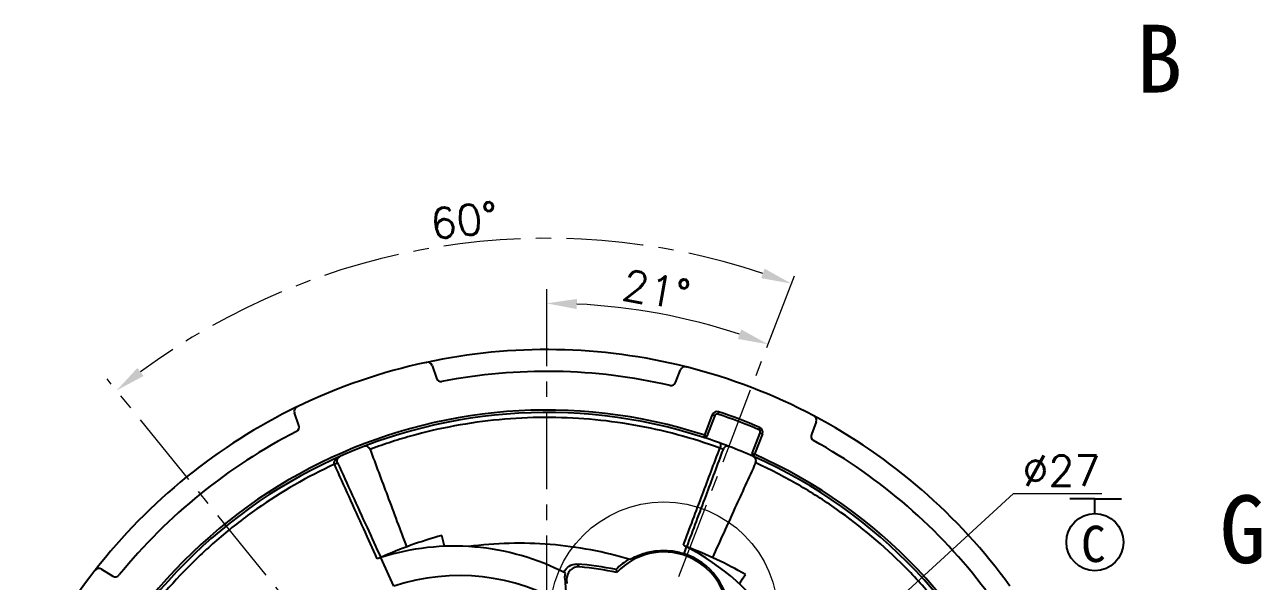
# Model space of a CAD drawing. Header units: millimetres. Extents: x 2517 to 4431, y 863 to 2540.
# Drawn here: x 3337.4 to 3388.4, y 1059.3 to 1082.3 of the extents above; entities that cross this region are included whole.
import ezdxf

# ---------------------------------------------------------------- set-up
doc = ezdxf.new("R2010")
doc.units = ezdxf.units.MM
doc.linetypes.add('CENTER', pattern=[50.8, 31.75, -6.35, 6.35, -6.35])
for name, color, linetype, lineweight in [('中心线', 1, 'CENTER', 9), ('实线', 7, 'Continuous', 25), ('尺寸标注', 2, 'Continuous', 9)]:
    doc.layers.add(name, color=color, linetype=linetype, lineweight=lineweight)
doc.styles.add('st', font='txt.shx')
doc.styles.get("Standard").update_dxf_attribs({"font": 'simfang.ttf'})
doc.dimstyles.new('2st', dxfattribs={"dimscale": 0.5, "dimtxt": 2.5, "dimasz": 2.5, "dimexe": 1.25, "dimexo": 0, "dimtad": 1, "dimtoh": 1, "dimdec": 1, "dimlfac": 0.5, "dimdsep": 46, "dimtxsty": 'st', "dimcen": 0, "dimclrd": 256, "dimclre": 256, "dimclrt": 3, "dimadec": 0, "dimazin": 2, "dimtfac": 1, "dimtdec": 1, "dimtofl": 0, "dimtmove": 0, "dimatfit": 1, "dimfxl": 0, "dimlwd": -1, "dimlwe": -1, "dimarcsym": 0})
doc.dimstyles.new('st', dxfattribs={"dimscale": 0.5, "dimtxt": 2.5, "dimasz": 2.5, "dimexe": 1.25, "dimexo": 0, "dimtad": 1, "dimtoh": 1, "dimdsep": 46, "dimtxsty": 'st', "dimcen": 0, "dimclrd": 256, "dimclre": 256, "dimclrt": 3, "dimadec": 3, "dimazin": 2, "dimtfac": 1, "dimtmove": 0, "dimatfit": 1, "dimfxl": 0, "dimlwd": -1, "dimlwe": -1, "dimarcsym": 0})

# ---------------------------------------------------------------- blocks, each defined once
blk = doc.blocks.new('*D321')
at = {"layer": 'Defpoints', "color": 0, "ltscale": 0.1, "transparency": 16777216}
for p in [(3358.889, 1071.325), (3365.061, 1069.99), (3367.979, 1068.918), (3358.889, 1045.236), (3358.889, 1018.012)]:
    blk.add_point(p, dxfattribs=at)
at = {"layer": '尺寸标注', "ltscale": 0.1, "transparency": 16777216}
blk.add_line((3367.979, 1068.918), (3368.255, 1069.637), dxfattribs=at)
blk.add_arc((3358.889, 1045.236), 25.512, 71.8076, 87.1924, dxfattribs=at)
for points in [[(3360.133, 1070.509), (3360.143, 1070.926), (3358.889, 1070.748)], [(3366.924, 1069.669), (3366.784, 1069.277), (3368.031, 1069.054)]]:
    blk.add_solid(points, dxfattribs=at)
at = {"layer": '尺寸标注', "color": 3, "ltscale": 0.1, "transparency": 16777216, "insert": (3363.423, 1071.294), "char_height": 1.25, "attachment_point": 5, "rotation": 350.1286, "style": 'st'}
blk.add_mtext('21°', dxfattribs=at)
blk = doc.blocks.new('*D353')
at = {"layer": 'Defpoints', "color": 0, "ltscale": 0.1, "transparency": 16777216}
for p in [(3349.709, 1071.896), (3367.979, 1068.918), (3350.519, 1055.572), (3358.889, 1045.236), (3358.889, 1045.236)]:
    blk.add_point(p, dxfattribs=at)
at = {"layer": '中心线', "ltscale": 0.1, "transparency": 16777216}
for p, q in [((3367.979, 1068.918), (3369.217, 1072.143)), ((3350.519, 1055.572), (3340.751, 1067.635))]:
    blk.add_line(p, q, dxfattribs=at)
blk.add_arc((3358.889, 1045.236), 28.196, 71.5403, 126.4597, dxfattribs=at)
for points in [[(3367.887, 1072.178), (3367.746, 1071.786), (3368.993, 1071.56)], [(3342.26, 1067.749), (3342.005, 1068.079), (3341.144, 1067.149)]]:
    blk.add_solid(points, dxfattribs=at)
at = {"layer": '中心线', "color": 3, "ltscale": 0.1, "transparency": 16777216, "insert": (3355.489, 1074.171), "char_height": 1.25, "attachment_point": 5, "rotation": 6.7014, "style": 'st'}
blk.add_mtext('60°', dxfattribs=at)
blk = doc.blocks.new('*D357')
at = {"layer": 'Defpoints', "color": 0, "ltscale": 0.1, "transparency": 16777216}
for p in [(3368.84, 1054.359), (3348.937, 1036.114)]:
    blk.add_point(p, dxfattribs=at)
at = {"layer": '尺寸标注', "ltscale": 0.1, "transparency": 16777216}
for p, q in [((3369.762, 1055.203), (3378.157, 1062.899)), ((3378.157, 1062.899), (3381.803, 1062.899)), ((3348.937, 1036.114), (3368.84, 1054.359)), ((3348.016, 1035.27), (3347.094, 1034.425))]:
    blk.add_line(p, q, dxfattribs=at)
for points in [[(3369.621, 1055.357), (3369.903, 1055.05), (3368.84, 1054.359)], [(3347.875, 1035.423), (3348.156, 1035.116), (3348.937, 1036.114)]]:
    blk.add_solid(points, dxfattribs=at)
at = {"layer": '尺寸标注', "color": 3, "ltscale": 0.1, "transparency": 16777216, "insert": (3380.136, 1063.836), "char_height": 1.25, "attachment_point": 5, "style": 'st'}
blk.add_mtext('∅27', dxfattribs=at)

msp = doc.modelspace()

# ---------------------------------------------------------------- linework, layer by layer
at = {"layer": '中心线', "ltscale": 0.1}
for p, q in [((3358.8888, 1071.3254), (3358.8888, 1018.0124)), ((3358.8888, 1045.2364), (3367.9794, 1068.9184))]:
    msp.add_line(p, q, dxfattribs=at)
at = {"layer": '实线'}
for p, q in [((3354.1618, 1068.1793), (3354.343, 1067.653)), ((3364.2141, 1067.4807), (3364.4136, 1068.0003)), ((3348.6698, 1065.6996), (3348.4886, 1066.2258)), ((3365.4131, 1065.3023), (3365.7393, 1066.1522)), ((3365.8327, 1066.1163), (3365.5065, 1065.2665)), ((3370.0151, 1065.8501), (3369.8156, 1065.3305)), ((3367.3736, 1064.5498), (3367.6998, 1065.3996)), ((3367.7932, 1065.3638), (3367.467, 1064.5139)), ((3351.3456, 1064.8349), (3351.3457, 1064.8349)), ((3364.5624, 1060.4111), (3364.6672, 1060.6915)), ((3352.5854, 1059.0678), (3352.0463, 1060.2507)), ((3340.5203, 1059.7732), (3340.9973, 1059.4865)), ((3359.6468, 1059.3998), (3359.7257, 1058.2707)), ((3359.7146, 1059.3305), (3359.7255, 1059.1744))]:
    msp.add_line(p, q, dxfattribs=at)
at = {"layer": '实线', "color": 1, "ltscale": 0.1}
for p, q in [((3381.5164, 1062.6799), (3380.4884, 1062.6799)), ((3381.5164, 1062.0649), (3381.5164, 1062.6799)), ((3381.5164, 1062.6799), (3382.6118, 1062.6799))]:
    msp.add_line(p, q, dxfattribs=at)
at = {"layer": '实线', "flags": 128}
for points in [[(3365.7393, 1066.1522), (3365.7575, 1066.1452), (3365.775, 1066.1384), (3365.7912, 1066.1323), (3365.8053, 1066.1268), (3365.8169, 1066.1224), (3365.8256, 1066.1191), (3365.8309, 1066.117), (3365.8327, 1066.1163)], [(3365.99, 1066.27), (3365.9838, 1066.2515), (3365.9778, 1066.2337), (3365.9722, 1066.2173), (3365.9674, 1066.203), (3365.9634, 1066.1912), (3365.9605, 1066.1824), (3365.9586, 1066.1771), (3365.958, 1066.1752)], [(3367.6461, 1065.5272), (3367.6469, 1065.529), (3367.6491, 1065.5342), (3367.6528, 1065.5427), (3367.6577, 1065.5541), (3367.6637, 1065.568), (3367.6706, 1065.5839), (3367.678, 1065.6011), (3367.6857, 1065.6191)], [(3365.3822, 1065.2072), (3365.3828, 1065.2091), (3365.3845, 1065.2145), (3365.3874, 1065.2233), (3365.3912, 1065.2351), (3365.3959, 1065.2495), (3365.4013, 1065.266), (3365.4071, 1065.2838), (3365.4131, 1065.3023)], [(3365.4131, 1065.3023), (3365.4313, 1065.2954), (3365.4488, 1065.2886), (3365.465, 1065.2824), (3365.4791, 1065.277), (3365.4907, 1065.2725), (3365.4994, 1065.2692), (3365.5047, 1065.2672), (3365.5065, 1065.2665)], [(3366.0313, 1064.9844), (3366.0452, 1064.9753), (3366.0558, 1064.9593), (3366.0629, 1064.937), (3366.0662, 1064.9093), (3366.0655, 1064.8773), (3366.0608, 1064.8421), (3366.0524, 1064.8052), (3366.0406, 1064.7679)], [(3367.6998, 1065.3996), (3367.7016, 1065.3989), (3367.7069, 1065.3969), (3367.7156, 1065.3935), (3367.7272, 1065.3891), (3367.7413, 1065.3837), (3367.7575, 1065.3775), (3367.775, 1065.3707), (3367.7932, 1065.3638)], [(3351.6048, 1064.7183), (3351.6048, 1064.7183)], [(3367.3736, 1064.5498), (3367.3754, 1064.5491), (3367.3807, 1064.547), (3367.3894, 1064.5437), (3367.401, 1064.5393), (3367.4151, 1064.5338), (3367.4312, 1064.5277), (3367.4488, 1064.5209), (3367.467, 1064.5139)], [(3367.467, 1064.5139), (3367.459, 1064.4961), (3367.4514, 1064.479), (3367.4444, 1064.4632), (3367.4382, 1064.4493), (3367.4332, 1064.438), (3367.4294, 1064.4295), (3367.4271, 1064.4243), (3367.4263, 1064.4226)], [(3367.514, 1064.1627), (3367.514, 1064.1627)], [(3359.7146, 1059.3305), (3359.6557, 1059.3907), (3359.6468, 1059.3998)]]:
    msp.add_lwpolyline(points, dxfattribs=at)
at = {"layer": '实线', "color": 1, "ltscale": 0.1}
msp.add_circle((3381.5164, 1060.8868), 1.1781, dxfattribs=at)
at = {"layer": '实线'}
for centre, radius, start, end in [((3358.8888, 1045.2364), 23.6, 75.87237, 102.12763), ((3358.8888, 1045.2364), 23.6, 102.15701, 115.84299), ((3353.9727, 1068.1141), 0.2, 19, 102.12763), ((3364.6003, 1067.9286), 0.2, 75.87237, 159), ((3358.8888, 1045.2364), 23.6, 62.15701, 75.84299), ((3354.5321, 1067.7181), 0.2, 199, 280.96731), ((3358.8888, 1045.2364), 22.7, 77.03269, 100.96731), ((3364.0274, 1067.5524), 0.2, 257.03269, 339), ((3358.8888, 1045.2364), 23.6, 115.87237, 142.12763), ((3348.6777, 1066.291), 0.2, 115.87237, 199), ((3358.8888, 1045.2364), 21.1, 71.98834, 66.01166), ((3358.8888, 1045.2364), 21, 71.98834, 66.01166), ((3365.926, 1066.0805), 0.2, 71.34457, 159), ((3365.926, 1066.0805), 0.1, 71.34457, 159), ((3358.8888, 1045.2364), 22.1, 66.65543, 71.34457), ((3358.8888, 1045.2364), 22.2, 66.65543, 71.34457), ((3369.8283, 1065.9218), 0.2, 339, 62.12763), ((3358.8888, 1045.2364), 23.6, 35.87237, 62.12763), ((3358.8888, 1045.2364), 22.7, 117.03269, 140.96731), ((3348.4807, 1065.6345), 0.2, 297.03269, 19), ((3367.6065, 1065.4354), 0.1, 339, 66.65543), ((3367.6065, 1065.4354), 0.2, 339, 66.65543), ((3365.4131, 1065.3023), 0.1, 251.98834, 339), ((3358.8888, 1045.2364), 21, 66.01166, 71.98834), ((3370.0023, 1065.2588), 0.2, 159, 240.96731), ((3358.8888, 1045.2364), 22.7, 37.03269, 60.96731), ((3351.4174, 1064.6482), 0.2, 20.5, 111.05093), ((3366.3601, 1064.6482), 0.2, 68.94907, 159.5), ((3367.467, 1064.5139), 0.1, 159, 246.01166), ((3367.332, 1064.2456), 0.2, 335.5, 66.05093), ((3344.8207, 1075.9181), 12.954, 294.22006, 294.84442), ((3343.3784, 1079.04), 16.3933, 294.34106, 294.83442), ((3358.8888, 1045.2364), 16.5, 105.19016, 114.5), ((3355.0776, 1050.7212), 10, 62.63317, 107.64538), ((3363.7267, 1057.8397), 2.6409, 0.90239, 137.09761), ((3363.7267, 1057.8397), 2.7037, 1.65, 71.99729), ((3360.0722, 1051.8097), 10, 6.16078, 62.64538), ((3358.8888, 1045.2364), 16.5, 60.19016, 69.5), ((3333.083, 1032.4033), 38.6346, 45.29666, 45.55111), ((3358.8888, 1045.2364), 14.8, 78.83489, 85.15867), ((3358.8888, 1045.2364), 14.6909, 78.60122, 84.64407), ((3363.7267, 1057.8397), 2.75, 121.57597, 135.81905), ((3358.8888, 1045.2364), 23.6, 142.15701, 155.84299), ((3340.4173, 1059.6017), 0.2, 59, 142.12763), ((3341.1003, 1059.658), 0.2, 239, 320.96731), ((3355.2887, 1050.9037), 8.6, 58.9399, 108.32049), ((3374.7725, 1063.8167), 13.6364, 197.32338, 197.84676)]:
    msp.add_arc(centre, radius, start, end, dxfattribs=at)
for points in [[(3353.9188, 1068.3071), (3353.9228, 1068.308), (3353.9267, 1068.3088), (3353.9306, 1068.3097)], [(3364.6491, 1068.1226), (3364.653, 1068.1216), (3364.6569, 1068.1206), (3364.6608, 1068.1196)], [(3348.5905, 1066.4709), (3348.5941, 1066.4727), (3348.5977, 1066.4744), (3348.6014, 1066.4762)], [(3369.9111, 1066.1042), (3369.9147, 1066.1023), (3369.9183, 1066.1004), (3369.9218, 1066.0986)], [(3350.1352, 1064.104), (3350.1351, 1064.1041), (3350.1351, 1064.1042), (3350.135, 1064.1043)], [(3350.2634, 1064.1629), (3350.2635, 1064.1629), (3350.2635, 1064.1628), (3350.2635, 1064.1627)], [(3354.6801, 1060.7133), (3354.6418, 1060.8622), (3354.6036, 1061.011), (3354.5654, 1061.1599)], [(3364.6672, 1060.6915), (3364.6228, 1060.7144), (3364.5781, 1060.7371), (3364.5333, 1060.7595)], [(3352.0463, 1060.2507), (3351.9987, 1060.2356), (3351.9511, 1060.2201), (3351.9036, 1060.2042)], [(3340.252, 1059.715), (3340.2544, 1059.7182), (3340.2569, 1059.7214), (3340.2594, 1059.7245)], [(3359.6468, 1059.3998), (3359.642, 1059.4687), (3359.6513, 1059.537), (3359.6744, 1059.602)], [(3366.8701, 1059.1789), (3366.9437, 1059.3037), (3367.0175, 1059.4284), (3367.0913, 1059.5531)]]:
    msp.add_open_spline(points, degree=3, dxfattribs=at)
for points, knots in [([(3366.0406, 1064.7679), (3364.889, 1065.1895), (3363.7038, 1065.5081), (3361.2859, 1065.9336), (3360.0531, 1066.0405), (3357.5543, 1066.03), (3356.3109, 1065.9122), (3354.4754, 1065.5708), (3353.8698, 1065.4296), (3352.9759, 1065.1789), (3352.6803, 1065.0888), (3352.2411, 1064.9443), (3352.0954, 1064.8945), (3351.878, 1064.8176), (3351.8057, 1064.7915), (3351.7156, 1064.7585), (3351.697, 1064.7517), (3351.6648, 1064.7398), (3351.6508, 1064.7347), (3351.6168, 1064.7221), (3351.6049, 1064.7178), (3351.6048, 1064.7183)], [0, 0, 0, 0, 0.25, 0.25, 0.5, 0.5, 0.75, 0.75, 0.875, 0.875, 0.9375, 0.9375, 0.96875, 0.96875, 0.984375, 0.984375, 0.9882813, 0.9882813, 0.9921875, 0.9921875, 1, 1, 1, 1]), ([(3350.135, 1064.1043), (3350.1249, 1064.127), (3350.123, 1064.1513), (3350.1277, 1064.1934), (3350.1339, 1064.2124), (3350.1569, 1064.2638), (3350.1784, 1064.2919), (3350.2488, 1064.3659), (3350.3043, 1064.4017), (3350.3643, 1064.4284)], [0, 0, 0, 0, 0.125, 0.125, 0.25, 0.25, 0.5, 0.5, 1, 1, 1, 1]), ([(3350.2634, 1064.1629), (3350.2532, 1064.1855), (3350.2481, 1064.2084), (3350.2446, 1064.2468), (3350.2458, 1064.2634), (3350.253, 1064.3075), (3350.2629, 1064.3302), (3350.2979, 1064.3879), (3350.329, 1064.4127), (3350.3643, 1064.4284)], [0, 0, 0, 0, 0.125, 0.125, 0.25, 0.25, 0.5, 0.5, 1, 1, 1, 1]), ([(3351.6048, 1064.7183), (3351.844, 1064.0785), (3352.0831, 1063.4388), (3352.3223, 1062.7991), (3352.585, 1062.0966), (3352.8477, 1061.394), (3353.1103, 1060.6915)], [0.0002009624, 0.0002009624, 0.0002009624, 0.0002009624, 0.0022498948, 0.0022498948, 0.0022498948, 0.0045000334, 0.0045000334, 0.0045000334, 0.0045000334]), ([(3364.5333, 1060.7595), (3364.7955, 1061.4561), (3365.0576, 1062.1527), (3365.3195, 1062.8494), (3365.5599, 1063.4889), (3365.8003, 1064.1284), (3366.0406, 1064.7679)], [0, 0, 0, 0, 0.0022329645, 0.0022329645, 0.0022329645, 0.0042824784, 0.0042824784, 0.0042824784, 0.0042824784]), ([(3366.1727, 1064.7183), (3365.9335, 1064.0785), (3365.6943, 1063.4388), (3365.4552, 1062.799), (3365.1925, 1062.0965), (3364.9298, 1061.394), (3364.6672, 1060.6915)], [0.0002009621, 0.0002009621, 0.0002009621, 0.0002009621, 0.0022499942, 0.0022499942, 0.0022499942, 0.0045000236, 0.0045000236, 0.0045000236, 0.0045000236]), ([(3366.1727, 1064.7183), (3366.1728, 1064.7183), (3366.1713, 1064.719), (3366.1684, 1064.7202), (3366.1653, 1064.7215), (3366.1604, 1064.7235), (3366.1542, 1064.726), (3366.1479, 1064.7286), (3366.1401, 1064.7317), (3366.1314, 1064.735), (3366.1228, 1064.7384), (3366.1129, 1064.7421), (3366.1028, 1064.7459), (3366.0926, 1064.7497), (3366.0818, 1064.7536), (3366.0713, 1064.7573), (3366.0608, 1064.761), (3366.0503, 1064.7646), (3366.0406, 1064.7679)], [0, 0, 0, 0, 0.0000307082, 0.0000307082, 0.0000307082, 0.00006436938, 0.00006436938, 0.00006436938, 0.00009802654, 0.00009802654, 0.00009802654, 0.00013167978, 0.00013167978, 0.00013167978, 0.00016533718, 0.00016533718, 0.00016533718, 0.00019900267, 0.00019900267, 0.00019900267, 0.00019900267]), ([(3350.135, 1064.1043), (3349.0227, 1063.5882), (3347.9493, 1062.9704), (3346.4235, 1061.8983), (3345.9295, 1061.5168), (3344.9837, 1060.7167), (3344.5303, 1060.2969), (3343.2298, 1058.9809), (3342.4423, 1058.0285), (3341.3899, 1056.4948), (3341.0609, 1055.9659), (3340.6066, 1055.1575), (3340.4614, 1054.8851), (3340.2531, 1054.4725), (3340.1852, 1054.3342), (3340.0859, 1054.1261), (3340.0532, 1054.0566), (3340.0128, 1053.9695), (3340.0046, 1053.9517), (3339.9901, 1053.9203), (3339.9837, 1053.9065), (3339.9684, 1053.8732), (3339.9628, 1053.8614), (3339.9624, 1053.8616)], [0, 0, 0, 0, 0.25, 0.25, 0.375, 0.375, 0.5, 0.5, 0.75, 0.75, 0.875, 0.875, 0.9375, 0.9375, 0.96875, 0.96875, 0.984375, 0.984375, 0.9882813, 0.9882813, 0.9921875, 0.9921875, 1, 1, 1, 1]), ([(3351.9036, 1060.2042), (3351.7181, 1060.6136), (3351.5325, 1061.0231), (3351.3469, 1061.4326), (3350.9431, 1062.3231), (3350.5392, 1063.2136), (3350.1352, 1064.104)], [0, 0, 0, 0, 0.0013486886, 0.0013486886, 0.0013486886, 0.0042820691, 0.0042820691, 0.0042820691, 0.0042820691]), ([(3350.2635, 1064.1627), (3350.669, 1063.273), (3351.0745, 1062.3833), (3351.4799, 1061.4935), (3351.6687, 1061.0793), (3351.8575, 1060.665), (3352.0463, 1060.2507)], [0, 0, 0, 0, 0.0029332693, 0.0029332693, 0.0029332693, 0.0042990612, 0.0042990612, 0.0042990612, 0.0042990612]), ([(3367.514, 1064.1627), (3367.2308, 1063.5412), (3366.9475, 1062.9197), (3366.6643, 1062.2983), (3366.3533, 1061.6158), (3366.0422, 1060.9332), (3365.7312, 1060.2507)], [0.0002009624, 0.0002009624, 0.0002009624, 0.0002009624, 0.0022498948, 0.0022498948, 0.0022498948, 0.0045000334, 0.0045000334, 0.0045000334, 0.0045000334]), ([(3377.7567, 1053.9901), (3377.2406, 1055.1025), (3376.6228, 1056.1759), (3375.5507, 1057.7016), (3375.1692, 1058.1957), (3374.3691, 1059.1414), (3373.9493, 1059.5948), (3372.6333, 1060.8953), (3371.6809, 1061.6828), (3370.1472, 1062.7352), (3369.6183, 1063.0643), (3368.8099, 1063.5186), (3368.5375, 1063.6637), (3368.1248, 1063.872), (3367.9866, 1063.9399), (3367.7785, 1064.0392), (3367.709, 1064.0719), (3367.6219, 1064.1123), (3367.6041, 1064.1206), (3367.5727, 1064.1351), (3367.5589, 1064.1414), (3367.5256, 1064.1567), (3367.5138, 1064.1623), (3367.514, 1064.1627)], [0, 0, 0, 0, 0.25, 0.25, 0.375, 0.375, 0.5, 0.5, 0.75, 0.75, 0.875, 0.875, 0.9375, 0.9375, 0.96875, 0.96875, 0.984375, 0.984375, 0.9882813, 0.9882813, 0.9921875, 0.9921875, 1, 1, 1, 1]), ([(3362.3332, 1060.1687), (3361.8043, 1060.3274), (3361.2641, 1060.4595), (3360.1651, 1060.6673), (3359.6046, 1060.7432), (3357.9133, 1060.8804), (3356.7822, 1060.8515), (3355.6648, 1060.704)], [0, 0, 0, 0, 0.25, 0.25, 0.5, 0.5, 1, 1, 1, 1]), ([(3362.3332, 1060.1687), (3362.5056, 1060.271), (3362.6882, 1060.3532), (3363.0587, 1060.4743), (3363.2502, 1060.5145), (3363.6328, 1060.5533), (3363.8224, 1060.5521), (3364.1974, 1060.5108), (3364.3835, 1060.4702), (3364.5624, 1060.4111)], [0, 0, 0, 0, 0.25, 0.25, 0.5, 0.5, 0.75, 0.75, 1, 1, 1, 1]), ([(3359.6174, 1059.6313), (3359.6508, 1059.7407), (3359.7208, 1059.8354), (3359.9101, 1059.9635), (3360.0239, 1059.9932), (3360.1378, 1059.9836)], [0, 0, 0, 0, 0.5, 0.5, 1, 1, 1, 1]), ([(3360.26, 1059.8632), (3360.1148, 1059.8768), (3359.9671, 1059.8236), (3359.7612, 1059.6227), (3359.7044, 1059.476), (3359.7146, 1059.3305)], [0, 0, 0, 0, 0.5, 0.5, 1, 1, 1, 1])]:
    msp.add_open_spline(points, degree=3, knots=knots, dxfattribs=at)
at = {"layer": '尺寸标注', "ltscale": 0.1}
msp.add_circle((3363.7267, 1057.8397), 4.706, dxfattribs=at)

# ---------------------------------------------------------------- texts
at = {"layer": '实线', "char_height": 2.8002, "width": 15.615274, "attachment_point": 5}
for s, insert in [('B', (3384.1763, 1080.8509)), ('G', (3387.6155, 1061.3995))]:
    msp.add_mtext(s, dxfattribs=dict(at, insert=insert))
at = {"layer": '实线', "color": 1, "insert": (3381.4538, 1060.8026), "char_height": 1.5, "width": 2.977465, "attachment_point": 5}
msp.add_mtext('C', dxfattribs=at)

# ---------------------------------------------------------------- dimensions: what is measured, and where the dimension line sits
at = {"layer": '中心线', "ltscale": 0.1}
dim = msp.add_angular_dim_2l(base=(3349.709, 1071.8964), line1=((3358.8888, 1045.2364), (3350.5188, 1055.5724)), line2=((3358.8888, 1045.2364), (3367.9794, 1068.9184)), dimstyle='2st', dxfattribs=at)
dim.commit()
dim.dimension.update_dxf_attribs({"geometry": '*D353', "text_midpoint": (3355.5984, 1073.2399), "dimtype": 162})
at = {"layer": '尺寸标注', "ltscale": 0.1}
dim = msp.add_angular_dim_2l(base=(3365.0606, 1069.9905), line1=((3358.8888, 1071.3254), (3358.8888, 1018.0124)), line2=((3358.8888, 1045.2364), (3367.9794, 1068.9184)), dimstyle='st', dxfattribs=at)
dim.commit()
dim.dimension.update_dxf_attribs({"geometry": '*D321', "text_midpoint": (3363.2625, 1070.3706), "dimtype": 162})
dim = msp.add_diameter_dim_2p(p1=(3348.9371, 1036.1142), p2=(3368.8404, 1054.3586), dimstyle='st', dxfattribs=at)
dim.commit()
dim.dimension.update_dxf_attribs({"geometry": '*D357', "text_midpoint": (3380.1364, 1062.8989), "dimtype": 163})

doc.saveas('drawing.dxf')
